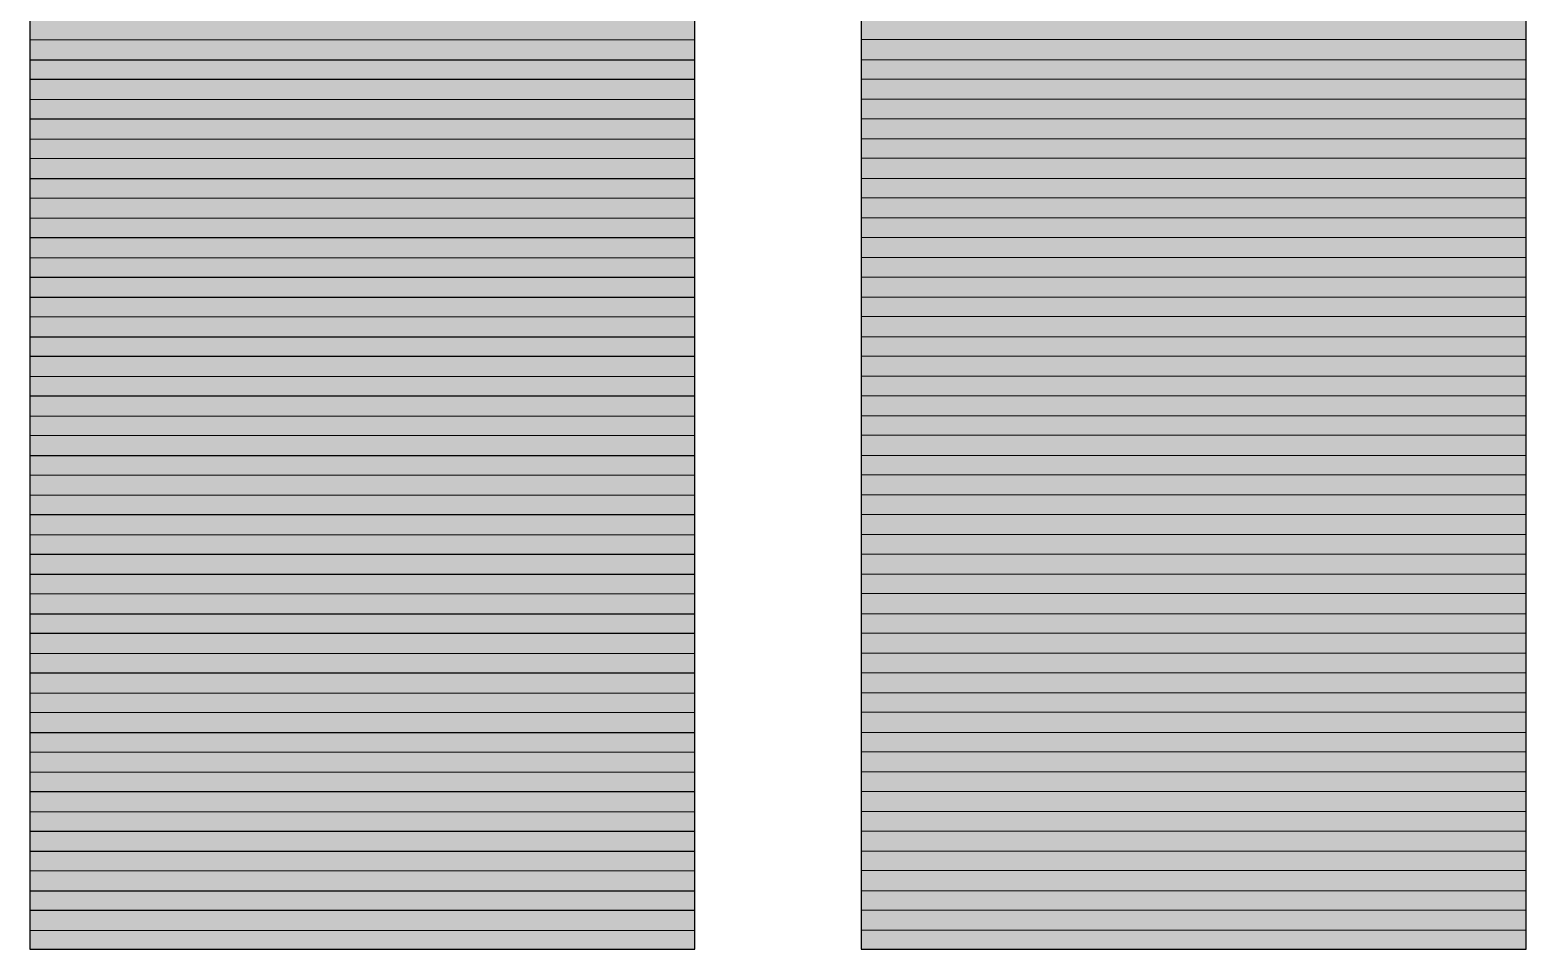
# Model space of a CAD drawing. Header units: millimetres. Extents: x -190.1 to -180.54, y 58.35 to 66.31.
# Drawn here: x -187.275 to -186.375, y 58.352 to 58.905 of the extents above; entities that cross this region are included whole.
import ezdxf

# ---------------------------------------------------------------- set-up
doc = ezdxf.new("R2010")
doc.units = ezdxf.units.MM
doc.header["$MEASUREMENT"] = 0
doc.layers.add('layer 1', color=7, linetype='Continuous')

msp = doc.modelspace()

# ---------------------------------------------------------------- hatches: boundary and pattern name
at = {"layer": 'layer 1', "true_color": 0x989899}
h = msp.add_hatch(color=252, dxfattribs=at)
edge = h.paths.add_edge_path()
edge.add_spline(control_points=[(-186.875, 58.8868), (-186.875, 58.8868), (-187.275, 58.8867), (-187.275, 58.8867), (-187.275, 58.8867), (-187.275, 58.9224), (-187.275, 58.9224), (-187.275, 58.9224), (-186.875, 58.9225), (-186.875, 58.9225), (-186.875, 58.9225), (-186.875, 58.8868), (-186.875, 58.8868)], knot_values=[0, 0, 0, 0, 0.25, 0.25, 0.25, 0.5, 0.5, 0.5, 0.75, 0.75, 0.75, 1, 1, 1, 1], degree=3, periodic=1)
h = msp.add_hatch(color=252, dxfattribs=at)
edge = h.paths.add_edge_path()
edge.add_spline(control_points=[(-186.3749, 58.887), (-186.3749, 58.887), (-186.7749, 58.8868), (-186.7749, 58.8868), (-186.7749, 58.8868), (-186.7749, 58.9225), (-186.7749, 58.9225), (-186.7749, 58.9225), (-186.3749, 58.9227), (-186.3749, 58.9227), (-186.3749, 58.9227), (-186.3749, 58.887), (-186.3749, 58.887)], knot_values=[0, 0, 0, 0, 0.25, 0.25, 0.25, 0.5, 0.5, 0.5, 0.75, 0.75, 0.75, 1, 1, 1, 1], degree=3, periodic=1)
at = {"layer": 'layer 1', "true_color": 0x99999a}
h = msp.add_hatch(color=253, dxfattribs=at)
edge = h.paths.add_edge_path()
edge.add_spline(control_points=[(-186.875, 58.863), (-186.875, 58.863), (-187.275, 58.8629), (-187.275, 58.8629), (-187.275, 58.8629), (-187.275, 58.8986), (-187.275, 58.8986), (-187.275, 58.8986), (-186.875, 58.8987), (-186.875, 58.8987), (-186.875, 58.8987), (-186.875, 58.863), (-186.875, 58.863)], knot_values=[0, 0, 0, 0, 0.25, 0.25, 0.25, 0.5, 0.5, 0.5, 0.75, 0.75, 0.75, 1, 1, 1, 1], degree=3, periodic=1)
h = msp.add_hatch(color=253, dxfattribs=at)
edge = h.paths.add_edge_path()
edge.add_spline(control_points=[(-186.3749, 58.8632), (-186.3749, 58.8632), (-186.7749, 58.863), (-186.7749, 58.863), (-186.7749, 58.863), (-186.7749, 58.8987), (-186.7749, 58.8987), (-186.7749, 58.8987), (-186.3749, 58.8989), (-186.3749, 58.8989), (-186.3749, 58.8989), (-186.3749, 58.8632), (-186.3749, 58.8632)], knot_values=[0, 0, 0, 0, 0.25, 0.25, 0.25, 0.5, 0.5, 0.5, 0.75, 0.75, 0.75, 1, 1, 1, 1], degree=3, periodic=1)
at = {"layer": 'layer 1', "true_color": 0x9b9b9b}
h = msp.add_hatch(color=253, dxfattribs=at)
edge = h.paths.add_edge_path()
edge.add_spline(control_points=[(-186.875, 58.8392), (-186.875, 58.8392), (-187.275, 58.8391), (-187.275, 58.8391), (-187.275, 58.8391), (-187.275, 58.8748), (-187.275, 58.8748), (-187.275, 58.8748), (-186.875, 58.8749), (-186.875, 58.8749), (-186.875, 58.8749), (-186.875, 58.8392), (-186.875, 58.8392)], knot_values=[0, 0, 0, 0, 0.25, 0.25, 0.25, 0.5, 0.5, 0.5, 0.75, 0.75, 0.75, 1, 1, 1, 1], degree=3, periodic=1)
h = msp.add_hatch(color=253, dxfattribs=at)
edge = h.paths.add_edge_path()
edge.add_spline(control_points=[(-186.3749, 58.8394), (-186.3749, 58.8394), (-186.7749, 58.8392), (-186.7749, 58.8392), (-186.7749, 58.8392), (-186.7749, 58.8749), (-186.7749, 58.8749), (-186.7749, 58.8749), (-186.3749, 58.8751), (-186.3749, 58.8751), (-186.3749, 58.8751), (-186.3749, 58.8394), (-186.3749, 58.8394)], knot_values=[0, 0, 0, 0, 0.25, 0.25, 0.25, 0.5, 0.5, 0.5, 0.75, 0.75, 0.75, 1, 1, 1, 1], degree=3, periodic=1)
at = {"layer": 'layer 1', "true_color": 0x9c9d9d}
h = msp.add_hatch(color=253, dxfattribs=at)
edge = h.paths.add_edge_path()
edge.add_spline(control_points=[(-186.875, 58.8154), (-186.875, 58.8154), (-187.275, 58.8153), (-187.275, 58.8153), (-187.275, 58.8153), (-187.275, 58.851), (-187.275, 58.851), (-187.275, 58.851), (-186.875, 58.8511), (-186.875, 58.8511), (-186.875, 58.8511), (-186.875, 58.8154), (-186.875, 58.8154)], knot_values=[0, 0, 0, 0, 0.25, 0.25, 0.25, 0.5, 0.5, 0.5, 0.75, 0.75, 0.75, 1, 1, 1, 1], degree=3, periodic=1)
h = msp.add_hatch(color=253, dxfattribs=at)
edge = h.paths.add_edge_path()
edge.add_spline(control_points=[(-186.3749, 58.8156), (-186.3749, 58.8156), (-186.7749, 58.8154), (-186.7749, 58.8154), (-186.7749, 58.8154), (-186.7749, 58.8511), (-186.7749, 58.8511), (-186.7749, 58.8511), (-186.3749, 58.8513), (-186.3749, 58.8513), (-186.3749, 58.8513), (-186.3749, 58.8156), (-186.3749, 58.8156)], knot_values=[0, 0, 0, 0, 0.25, 0.25, 0.25, 0.5, 0.5, 0.5, 0.75, 0.75, 0.75, 1, 1, 1, 1], degree=3, periodic=1)
at = {"layer": 'layer 1', "true_color": 0x9d9e9e}
h = msp.add_hatch(color=253, dxfattribs=at)
edge = h.paths.add_edge_path()
edge.add_spline(control_points=[(-186.875, 58.7916), (-186.875, 58.7916), (-187.275, 58.7915), (-187.275, 58.7915), (-187.275, 58.7915), (-187.275, 58.8272), (-187.275, 58.8272), (-187.275, 58.8272), (-186.875, 58.8273), (-186.875, 58.8273), (-186.875, 58.8273), (-186.875, 58.7916), (-186.875, 58.7916)], knot_values=[0, 0, 0, 0, 0.25, 0.25, 0.25, 0.5, 0.5, 0.5, 0.75, 0.75, 0.75, 1, 1, 1, 1], degree=3, periodic=1)
h = msp.add_hatch(color=253, dxfattribs=at)
edge = h.paths.add_edge_path()
edge.add_spline(control_points=[(-186.3749, 58.7918), (-186.3749, 58.7918), (-186.7749, 58.7916), (-186.7749, 58.7916), (-186.7749, 58.7916), (-186.7749, 58.8273), (-186.7749, 58.8273), (-186.7749, 58.8273), (-186.3749, 58.8275), (-186.3749, 58.8275), (-186.3749, 58.8275), (-186.3749, 58.7918), (-186.3749, 58.7918)], knot_values=[0, 0, 0, 0, 0.25, 0.25, 0.25, 0.5, 0.5, 0.5, 0.75, 0.75, 0.75, 1, 1, 1, 1], degree=3, periodic=1)
at = {"layer": 'layer 1', "true_color": 0x9f9fa0}
h = msp.add_hatch(color=253, dxfattribs=at)
edge = h.paths.add_edge_path()
edge.add_spline(control_points=[(-186.3749, 58.768), (-186.3749, 58.768), (-186.7749, 58.7678), (-186.7749, 58.7678), (-186.7749, 58.7678), (-186.7749, 58.8035), (-186.7749, 58.8035), (-186.7749, 58.8035), (-186.3749, 58.8037), (-186.3749, 58.8037), (-186.3749, 58.8037), (-186.3749, 58.768), (-186.3749, 58.768)], knot_values=[0, 0, 0, 0, 0.25, 0.25, 0.25, 0.5, 0.5, 0.5, 0.75, 0.75, 0.75, 1, 1, 1, 1], degree=3, periodic=1)
h = msp.add_hatch(color=253, dxfattribs=at)
edge = h.paths.add_edge_path()
edge.add_spline(control_points=[(-186.875, 58.7678), (-186.875, 58.7678), (-187.275, 58.7677), (-187.275, 58.7677), (-187.275, 58.7677), (-187.275, 58.8034), (-187.275, 58.8034), (-187.275, 58.8034), (-186.875, 58.8035), (-186.875, 58.8035), (-186.875, 58.8035), (-186.875, 58.7678), (-186.875, 58.7678)], knot_values=[0, 0, 0, 0, 0.25, 0.25, 0.25, 0.5, 0.5, 0.5, 0.75, 0.75, 0.75, 1, 1, 1, 1], degree=3, periodic=1)
at = {"layer": 'layer 1', "true_color": 0xa0a0a1}
h = msp.add_hatch(color=253, dxfattribs=at)
edge = h.paths.add_edge_path()
edge.add_spline(control_points=[(-186.875, 58.744), (-186.875, 58.744), (-187.275, 58.7439), (-187.275, 58.7439), (-187.275, 58.7439), (-187.275, 58.7796), (-187.275, 58.7796), (-187.275, 58.7796), (-186.875, 58.7797), (-186.875, 58.7797), (-186.875, 58.7797), (-186.875, 58.744), (-186.875, 58.744)], knot_values=[0, 0, 0, 0, 0.25, 0.25, 0.25, 0.5, 0.5, 0.5, 0.75, 0.75, 0.75, 1, 1, 1, 1], degree=3, periodic=1)
h = msp.add_hatch(color=253, dxfattribs=at)
edge = h.paths.add_edge_path()
edge.add_spline(control_points=[(-186.3749, 58.7442), (-186.3749, 58.7442), (-186.7749, 58.744), (-186.7749, 58.744), (-186.7749, 58.744), (-186.7749, 58.7797), (-186.7749, 58.7797), (-186.7749, 58.7797), (-186.3749, 58.7799), (-186.3749, 58.7799), (-186.3749, 58.7799), (-186.3749, 58.7442), (-186.3749, 58.7442)], knot_values=[0, 0, 0, 0, 0.25, 0.25, 0.25, 0.5, 0.5, 0.5, 0.75, 0.75, 0.75, 1, 1, 1, 1], degree=3, periodic=1)
at = {"layer": 'layer 1', "true_color": 0xa1a2a2}
h = msp.add_hatch(color=253, dxfattribs=at)
edge = h.paths.add_edge_path()
edge.add_spline(control_points=[(-186.875, 58.7202), (-186.875, 58.7202), (-187.275, 58.7201), (-187.275, 58.7201), (-187.275, 58.7201), (-187.275, 58.7558), (-187.275, 58.7558), (-187.275, 58.7558), (-186.875, 58.7559), (-186.875, 58.7559), (-186.875, 58.7559), (-186.875, 58.7202), (-186.875, 58.7202)], knot_values=[0, 0, 0, 0, 0.25, 0.25, 0.25, 0.5, 0.5, 0.5, 0.75, 0.75, 0.75, 1, 1, 1, 1], degree=3, periodic=1)
h = msp.add_hatch(color=253, dxfattribs=at)
edge = h.paths.add_edge_path()
edge.add_spline(control_points=[(-186.3749, 58.7204), (-186.3749, 58.7204), (-186.7749, 58.7202), (-186.7749, 58.7202), (-186.7749, 58.7202), (-186.7749, 58.7559), (-186.7749, 58.7559), (-186.7749, 58.7559), (-186.3749, 58.7561), (-186.3749, 58.7561), (-186.3749, 58.7561), (-186.3749, 58.7204), (-186.3749, 58.7204)], knot_values=[0, 0, 0, 0, 0.25, 0.25, 0.25, 0.5, 0.5, 0.5, 0.75, 0.75, 0.75, 1, 1, 1, 1], degree=3, periodic=1)
at = {"layer": 'layer 1', "true_color": 0xa2a3a3}
h = msp.add_hatch(color=253, dxfattribs=at)
edge = h.paths.add_edge_path()
edge.add_spline(control_points=[(-186.875, 58.6964), (-186.875, 58.6964), (-187.275, 58.6963), (-187.275, 58.6963), (-187.275, 58.6963), (-187.275, 58.732), (-187.275, 58.732), (-187.275, 58.732), (-186.875, 58.7321), (-186.875, 58.7321), (-186.875, 58.7321), (-186.875, 58.6964), (-186.875, 58.6964)], knot_values=[0, 0, 0, 0, 0.25, 0.25, 0.25, 0.5, 0.5, 0.5, 0.75, 0.75, 0.75, 1, 1, 1, 1], degree=3, periodic=1)
h = msp.add_hatch(color=253, dxfattribs=at)
edge = h.paths.add_edge_path()
edge.add_spline(control_points=[(-186.3749, 58.6966), (-186.3749, 58.6966), (-186.7749, 58.6964), (-186.7749, 58.6964), (-186.7749, 58.6964), (-186.7749, 58.7321), (-186.7749, 58.7321), (-186.7749, 58.7321), (-186.3749, 58.7323), (-186.3749, 58.7323), (-186.3749, 58.7323), (-186.3749, 58.6966), (-186.3749, 58.6966)], knot_values=[0, 0, 0, 0, 0.25, 0.25, 0.25, 0.5, 0.5, 0.5, 0.75, 0.75, 0.75, 1, 1, 1, 1], degree=3, periodic=1)
at = {"layer": 'layer 1', "true_color": 0xa4a4a5}
h = msp.add_hatch(color=253, dxfattribs=at)
edge = h.paths.add_edge_path()
edge.add_spline(control_points=[(-186.875, 58.6726), (-186.875, 58.6726), (-187.275, 58.6725), (-187.275, 58.6725), (-187.275, 58.6725), (-187.275, 58.7082), (-187.275, 58.7082), (-187.275, 58.7082), (-186.875, 58.7083), (-186.875, 58.7083), (-186.875, 58.7083), (-186.875, 58.6726), (-186.875, 58.6726)], knot_values=[0, 0, 0, 0, 0.25, 0.25, 0.25, 0.5, 0.5, 0.5, 0.75, 0.75, 0.75, 1, 1, 1, 1], degree=3, periodic=1)
h = msp.add_hatch(color=253, dxfattribs=at)
edge = h.paths.add_edge_path()
edge.add_spline(control_points=[(-186.3749, 58.6728), (-186.3749, 58.6728), (-186.7749, 58.6726), (-186.7749, 58.6726), (-186.7749, 58.6726), (-186.7749, 58.7083), (-186.7749, 58.7083), (-186.7749, 58.7083), (-186.3749, 58.7085), (-186.3749, 58.7085), (-186.3749, 58.7085), (-186.3749, 58.6728), (-186.3749, 58.6728)], knot_values=[0, 0, 0, 0, 0.25, 0.25, 0.25, 0.5, 0.5, 0.5, 0.75, 0.75, 0.75, 1, 1, 1, 1], degree=3, periodic=1)
at = {"layer": 'layer 1', "true_color": 0xa6a6a7}
h = msp.add_hatch(color=253, dxfattribs=at)
edge = h.paths.add_edge_path()
edge.add_spline(control_points=[(-186.875, 58.6488), (-186.875, 58.6488), (-187.275, 58.6487), (-187.275, 58.6487), (-187.275, 58.6487), (-187.275, 58.6844), (-187.275, 58.6844), (-187.275, 58.6844), (-186.875, 58.6845), (-186.875, 58.6845), (-186.875, 58.6845), (-186.875, 58.6488), (-186.875, 58.6488)], knot_values=[0, 0, 0, 0, 0.25, 0.25, 0.25, 0.5, 0.5, 0.5, 0.75, 0.75, 0.75, 1, 1, 1, 1], degree=3, periodic=1)
h = msp.add_hatch(color=253, dxfattribs=at)
edge = h.paths.add_edge_path()
edge.add_spline(control_points=[(-186.3749, 58.649), (-186.3749, 58.649), (-186.7749, 58.6488), (-186.7749, 58.6488), (-186.7749, 58.6488), (-186.7749, 58.6845), (-186.7749, 58.6845), (-186.7749, 58.6845), (-186.3749, 58.6847), (-186.3749, 58.6847), (-186.3749, 58.6847), (-186.3749, 58.649), (-186.3749, 58.649)], knot_values=[0, 0, 0, 0, 0.25, 0.25, 0.25, 0.5, 0.5, 0.5, 0.75, 0.75, 0.75, 1, 1, 1, 1], degree=3, periodic=1)
at = {"layer": 'layer 1', "true_color": 0xa6a7a7}
h = msp.add_hatch(color=253, dxfattribs=at)
edge = h.paths.add_edge_path()
edge.add_spline(control_points=[(-186.875, 58.625), (-186.875, 58.625), (-187.275, 58.6249), (-187.275, 58.6249), (-187.275, 58.6249), (-187.275, 58.6606), (-187.275, 58.6606), (-187.275, 58.6606), (-186.875, 58.6607), (-186.875, 58.6607), (-186.875, 58.6607), (-186.875, 58.625), (-186.875, 58.625)], knot_values=[0, 0, 0, 0, 0.25, 0.25, 0.25, 0.5, 0.5, 0.5, 0.75, 0.75, 0.75, 1, 1, 1, 1], degree=3, periodic=1)
h = msp.add_hatch(color=253, dxfattribs=at)
edge = h.paths.add_edge_path()
edge.add_spline(control_points=[(-186.3749, 58.6252), (-186.3749, 58.6252), (-186.7749, 58.625), (-186.7749, 58.625), (-186.7749, 58.625), (-186.7749, 58.6607), (-186.7749, 58.6607), (-186.7749, 58.6607), (-186.3749, 58.6609), (-186.3749, 58.6609), (-186.3749, 58.6609), (-186.3749, 58.6252), (-186.3749, 58.6252)], knot_values=[0, 0, 0, 0, 0.25, 0.25, 0.25, 0.5, 0.5, 0.5, 0.75, 0.75, 0.75, 1, 1, 1, 1], degree=3, periodic=1)
at = {"layer": 'layer 1', "true_color": 0xa8a9a9}
h = msp.add_hatch(color=253, dxfattribs=at)
edge = h.paths.add_edge_path()
edge.add_spline(control_points=[(-186.875, 58.6012), (-186.875, 58.6012), (-187.275, 58.6011), (-187.275, 58.6011), (-187.275, 58.6011), (-187.275, 58.6368), (-187.275, 58.6368), (-187.275, 58.6368), (-186.875, 58.6369), (-186.875, 58.6369), (-186.875, 58.6369), (-186.875, 58.6012), (-186.875, 58.6012)], knot_values=[0, 0, 0, 0, 0.25, 0.25, 0.25, 0.5, 0.5, 0.5, 0.75, 0.75, 0.75, 1, 1, 1, 1], degree=3, periodic=1)
h = msp.add_hatch(color=253, dxfattribs=at)
edge = h.paths.add_edge_path()
edge.add_spline(control_points=[(-186.3749, 58.6014), (-186.3749, 58.6014), (-186.7749, 58.6012), (-186.7749, 58.6012), (-186.7749, 58.6012), (-186.7749, 58.6369), (-186.7749, 58.6369), (-186.7749, 58.6369), (-186.3749, 58.6371), (-186.3749, 58.6371), (-186.3749, 58.6371), (-186.3749, 58.6014), (-186.3749, 58.6014)], knot_values=[0, 0, 0, 0, 0.25, 0.25, 0.25, 0.5, 0.5, 0.5, 0.75, 0.75, 0.75, 1, 1, 1, 1], degree=3, periodic=1)
at = {"layer": 'layer 1', "true_color": 0xa9a9aa}
h = msp.add_hatch(color=253, dxfattribs=at)
edge = h.paths.add_edge_path()
edge.add_spline(control_points=[(-186.875, 58.5774), (-186.875, 58.5774), (-187.275, 58.5773), (-187.275, 58.5773), (-187.275, 58.5773), (-187.275, 58.613), (-187.275, 58.613), (-187.275, 58.613), (-186.875, 58.6131), (-186.875, 58.6131), (-186.875, 58.6131), (-186.875, 58.5774), (-186.875, 58.5774)], knot_values=[0, 0, 0, 0, 0.25, 0.25, 0.25, 0.5, 0.5, 0.5, 0.75, 0.75, 0.75, 1, 1, 1, 1], degree=3, periodic=1)
h = msp.add_hatch(color=253, dxfattribs=at)
edge = h.paths.add_edge_path()
edge.add_spline(control_points=[(-186.3749, 58.5776), (-186.3749, 58.5776), (-186.7749, 58.5774), (-186.7749, 58.5774), (-186.7749, 58.5774), (-186.7749, 58.6131), (-186.7749, 58.6131), (-186.7749, 58.6131), (-186.3749, 58.6133), (-186.3749, 58.6133), (-186.3749, 58.6133), (-186.3749, 58.5776), (-186.3749, 58.5776)], knot_values=[0, 0, 0, 0, 0.25, 0.25, 0.25, 0.5, 0.5, 0.5, 0.75, 0.75, 0.75, 1, 1, 1, 1], degree=3, periodic=1)
at = {"layer": 'layer 1', "true_color": 0xababac}
h = msp.add_hatch(color=253, dxfattribs=at)
edge = h.paths.add_edge_path()
edge.add_spline(control_points=[(-186.875, 58.5536), (-186.875, 58.5536), (-187.275, 58.5535), (-187.275, 58.5535), (-187.275, 58.5535), (-187.275, 58.5892), (-187.275, 58.5892), (-187.275, 58.5892), (-186.875, 58.5893), (-186.875, 58.5893), (-186.875, 58.5893), (-186.875, 58.5536), (-186.875, 58.5536)], knot_values=[0, 0, 0, 0, 0.25, 0.25, 0.25, 0.5, 0.5, 0.5, 0.75, 0.75, 0.75, 1, 1, 1, 1], degree=3, periodic=1)
h = msp.add_hatch(color=253, dxfattribs=at)
edge = h.paths.add_edge_path()
edge.add_spline(control_points=[(-186.3749, 58.5538), (-186.3749, 58.5538), (-186.7749, 58.5536), (-186.7749, 58.5536), (-186.7749, 58.5536), (-186.7749, 58.5893), (-186.7749, 58.5893), (-186.7749, 58.5893), (-186.3749, 58.5895), (-186.3749, 58.5895), (-186.3749, 58.5895), (-186.3749, 58.5538), (-186.3749, 58.5538)], knot_values=[0, 0, 0, 0, 0.25, 0.25, 0.25, 0.5, 0.5, 0.5, 0.75, 0.75, 0.75, 1, 1, 1, 1], degree=3, periodic=1)
at = {"layer": 'layer 1', "true_color": 0xabacac}
h = msp.add_hatch(color=253, dxfattribs=at)
edge = h.paths.add_edge_path()
edge.add_spline(control_points=[(-186.875, 58.5298), (-186.875, 58.5298), (-187.275, 58.5297), (-187.275, 58.5297), (-187.275, 58.5297), (-187.275, 58.5654), (-187.275, 58.5654), (-187.275, 58.5654), (-186.875, 58.5655), (-186.875, 58.5655), (-186.875, 58.5655), (-186.875, 58.5298), (-186.875, 58.5298)], knot_values=[0, 0, 0, 0, 0.25, 0.25, 0.25, 0.5, 0.5, 0.5, 0.75, 0.75, 0.75, 1, 1, 1, 1], degree=3, periodic=1)
h = msp.add_hatch(color=253, dxfattribs=at)
edge = h.paths.add_edge_path()
edge.add_spline(control_points=[(-186.3749, 58.53), (-186.3749, 58.53), (-186.7749, 58.5298), (-186.7749, 58.5298), (-186.7749, 58.5298), (-186.7749, 58.5655), (-186.7749, 58.5655), (-186.7749, 58.5655), (-186.3749, 58.5657), (-186.3749, 58.5657), (-186.3749, 58.5657), (-186.3749, 58.53), (-186.3749, 58.53)], knot_values=[0, 0, 0, 0, 0.25, 0.25, 0.25, 0.5, 0.5, 0.5, 0.75, 0.75, 0.75, 1, 1, 1, 1], degree=3, periodic=1)
at = {"layer": 'layer 1', "true_color": 0xadaeae}
h = msp.add_hatch(color=253, dxfattribs=at)
edge = h.paths.add_edge_path()
edge.add_spline(control_points=[(-186.875, 58.506), (-186.875, 58.506), (-187.275, 58.5059), (-187.275, 58.5059), (-187.275, 58.5059), (-187.275, 58.5416), (-187.275, 58.5416), (-187.275, 58.5416), (-186.875, 58.5417), (-186.875, 58.5417), (-186.875, 58.5417), (-186.875, 58.506), (-186.875, 58.506)], knot_values=[0, 0, 0, 0, 0.25, 0.25, 0.25, 0.5, 0.5, 0.5, 0.75, 0.75, 0.75, 1, 1, 1, 1], degree=3, periodic=1)
h = msp.add_hatch(color=253, dxfattribs=at)
edge = h.paths.add_edge_path()
edge.add_spline(control_points=[(-186.3749, 58.5062), (-186.3749, 58.5062), (-186.7749, 58.506), (-186.7749, 58.506), (-186.7749, 58.506), (-186.7749, 58.5417), (-186.7749, 58.5417), (-186.7749, 58.5417), (-186.3749, 58.5419), (-186.3749, 58.5419), (-186.3749, 58.5419), (-186.3749, 58.5062), (-186.3749, 58.5062)], knot_values=[0, 0, 0, 0, 0.25, 0.25, 0.25, 0.5, 0.5, 0.5, 0.75, 0.75, 0.75, 1, 1, 1, 1], degree=3, periodic=1)
at = {"layer": 'layer 1', "true_color": 0xafafb0}
h = msp.add_hatch(color=253, dxfattribs=at)
edge = h.paths.add_edge_path()
edge.add_spline(control_points=[(-186.875, 58.4822), (-186.875, 58.4822), (-187.275, 58.4821), (-187.275, 58.4821), (-187.275, 58.4821), (-187.275, 58.5178), (-187.275, 58.5178), (-187.275, 58.5178), (-186.875, 58.5179), (-186.875, 58.5179), (-186.875, 58.5179), (-186.875, 58.4822), (-186.875, 58.4822)], knot_values=[0, 0, 0, 0, 0.25, 0.25, 0.25, 0.5, 0.5, 0.5, 0.75, 0.75, 0.75, 1, 1, 1, 1], degree=3, periodic=1)
h = msp.add_hatch(color=253, dxfattribs=at)
edge = h.paths.add_edge_path()
edge.add_spline(control_points=[(-186.3749, 58.4824), (-186.3749, 58.4824), (-186.7749, 58.4822), (-186.7749, 58.4822), (-186.7749, 58.4822), (-186.7749, 58.5179), (-186.7749, 58.5179), (-186.7749, 58.5179), (-186.3749, 58.5181), (-186.3749, 58.5181), (-186.3749, 58.5181), (-186.3749, 58.4824), (-186.3749, 58.4824)], knot_values=[0, 0, 0, 0, 0.25, 0.25, 0.25, 0.5, 0.5, 0.5, 0.75, 0.75, 0.75, 1, 1, 1, 1], degree=3, periodic=1)
at = {"layer": 'layer 1', "true_color": 0xafb0b1}
h = msp.add_hatch(color=253, dxfattribs=at)
edge = h.paths.add_edge_path()
edge.add_spline(control_points=[(-186.875, 58.4584), (-186.875, 58.4584), (-187.275, 58.4583), (-187.275, 58.4583), (-187.275, 58.4583), (-187.275, 58.494), (-187.275, 58.494), (-187.275, 58.494), (-186.875, 58.4941), (-186.875, 58.4941), (-186.875, 58.4941), (-186.875, 58.4584), (-186.875, 58.4584)], knot_values=[0, 0, 0, 0, 0.25, 0.25, 0.25, 0.5, 0.5, 0.5, 0.75, 0.75, 0.75, 1, 1, 1, 1], degree=3, periodic=1)
h = msp.add_hatch(color=253, dxfattribs=at)
edge = h.paths.add_edge_path()
edge.add_spline(control_points=[(-186.3749, 58.4586), (-186.3749, 58.4586), (-186.7749, 58.4584), (-186.7749, 58.4584), (-186.7749, 58.4584), (-186.7749, 58.4941), (-186.7749, 58.4941), (-186.7749, 58.4941), (-186.3749, 58.4943), (-186.3749, 58.4943), (-186.3749, 58.4943), (-186.3749, 58.4586), (-186.3749, 58.4586)], knot_values=[0, 0, 0, 0, 0.25, 0.25, 0.25, 0.5, 0.5, 0.5, 0.75, 0.75, 0.75, 1, 1, 1, 1], degree=3, periodic=1)
at = {"layer": 'layer 1', "true_color": 0xb1b2b2}
h = msp.add_hatch(color=253, dxfattribs=at)
edge = h.paths.add_edge_path()
edge.add_spline(control_points=[(-186.3749, 58.4348), (-186.3749, 58.4348), (-186.7749, 58.4346), (-186.7749, 58.4346), (-186.7749, 58.4346), (-186.7749, 58.4703), (-186.7749, 58.4703), (-186.7749, 58.4703), (-186.3749, 58.4705), (-186.3749, 58.4705), (-186.3749, 58.4705), (-186.3749, 58.4348), (-186.3749, 58.4348)], knot_values=[0, 0, 0, 0, 0.25, 0.25, 0.25, 0.5, 0.5, 0.5, 0.75, 0.75, 0.75, 1, 1, 1, 1], degree=3, periodic=1)
h = msp.add_hatch(color=253, dxfattribs=at)
edge = h.paths.add_edge_path()
edge.add_spline(control_points=[(-186.875, 58.4346), (-186.875, 58.4346), (-187.275, 58.4345), (-187.275, 58.4345), (-187.275, 58.4345), (-187.275, 58.4702), (-187.275, 58.4702), (-187.275, 58.4702), (-186.875, 58.4703), (-186.875, 58.4703), (-186.875, 58.4703), (-186.875, 58.4346), (-186.875, 58.4346)], knot_values=[0, 0, 0, 0, 0.25, 0.25, 0.25, 0.5, 0.5, 0.5, 0.75, 0.75, 0.75, 1, 1, 1, 1], degree=3, periodic=1)
at = {"layer": 'layer 1', "true_color": 0xb2b2b3}
h = msp.add_hatch(color=253, dxfattribs=at)
edge = h.paths.add_edge_path()
edge.add_spline(control_points=[(-186.875, 58.4108), (-186.875, 58.4108), (-187.275, 58.4107), (-187.275, 58.4107), (-187.275, 58.4107), (-187.275, 58.4464), (-187.275, 58.4464), (-187.275, 58.4464), (-186.875, 58.4465), (-186.875, 58.4465), (-186.875, 58.4465), (-186.875, 58.4108), (-186.875, 58.4108)], knot_values=[0, 0, 0, 0, 0.25, 0.25, 0.25, 0.5, 0.5, 0.5, 0.75, 0.75, 0.75, 1, 1, 1, 1], degree=3, periodic=1)
h = msp.add_hatch(color=253, dxfattribs=at)
edge = h.paths.add_edge_path()
edge.add_spline(control_points=[(-186.3749, 58.411), (-186.3749, 58.411), (-186.7749, 58.4108), (-186.7749, 58.4108), (-186.7749, 58.4108), (-186.7749, 58.4465), (-186.7749, 58.4465), (-186.7749, 58.4465), (-186.3749, 58.4467), (-186.3749, 58.4467), (-186.3749, 58.4467), (-186.3749, 58.411), (-186.3749, 58.411)], knot_values=[0, 0, 0, 0, 0.25, 0.25, 0.25, 0.5, 0.5, 0.5, 0.75, 0.75, 0.75, 1, 1, 1, 1], degree=3, periodic=1)
at = {"layer": 'layer 1', "true_color": 0xb3b4b5}
h = msp.add_hatch(color=253, dxfattribs=at)
edge = h.paths.add_edge_path()
edge.add_spline(control_points=[(-186.875, 58.387), (-186.875, 58.387), (-187.275, 58.3869), (-187.275, 58.3869), (-187.275, 58.3869), (-187.275, 58.4226), (-187.275, 58.4226), (-187.275, 58.4226), (-186.875, 58.4227), (-186.875, 58.4227), (-186.875, 58.4227), (-186.875, 58.387), (-186.875, 58.387)], knot_values=[0, 0, 0, 0, 0.25, 0.25, 0.25, 0.5, 0.5, 0.5, 0.75, 0.75, 0.75, 1, 1, 1, 1], degree=3, periodic=1)
h = msp.add_hatch(color=253, dxfattribs=at)
edge = h.paths.add_edge_path()
edge.add_spline(control_points=[(-186.3749, 58.3872), (-186.3749, 58.3872), (-186.7749, 58.387), (-186.7749, 58.387), (-186.7749, 58.387), (-186.7749, 58.4227), (-186.7749, 58.4227), (-186.7749, 58.4227), (-186.3749, 58.4229), (-186.3749, 58.4229), (-186.3749, 58.4229), (-186.3749, 58.3872), (-186.3749, 58.3872)], knot_values=[0, 0, 0, 0, 0.25, 0.25, 0.25, 0.5, 0.5, 0.5, 0.75, 0.75, 0.75, 1, 1, 1, 1], degree=3, periodic=1)
at = {"layer": 'layer 1', "true_color": 0xb4b5b5}
h = msp.add_hatch(color=253, dxfattribs=at)
edge = h.paths.add_edge_path()
edge.add_spline(control_points=[(-186.875, 58.3632), (-186.875, 58.3632), (-187.275, 58.3631), (-187.275, 58.3631), (-187.275, 58.3631), (-187.275, 58.3988), (-187.275, 58.3988), (-187.275, 58.3988), (-186.875, 58.3989), (-186.875, 58.3989), (-186.875, 58.3989), (-186.875, 58.3632), (-186.875, 58.3632)], knot_values=[0, 0, 0, 0, 0.25, 0.25, 0.25, 0.5, 0.5, 0.5, 0.75, 0.75, 0.75, 1, 1, 1, 1], degree=3, periodic=1)
h = msp.add_hatch(color=253, dxfattribs=at)
edge = h.paths.add_edge_path()
edge.add_spline(control_points=[(-186.3749, 58.3634), (-186.3749, 58.3634), (-186.7749, 58.3632), (-186.7749, 58.3632), (-186.7749, 58.3632), (-186.7749, 58.3989), (-186.7749, 58.3989), (-186.7749, 58.3989), (-186.3749, 58.3991), (-186.3749, 58.3991), (-186.3749, 58.3991), (-186.3749, 58.3634), (-186.3749, 58.3634)], knot_values=[0, 0, 0, 0, 0.25, 0.25, 0.25, 0.5, 0.5, 0.5, 0.75, 0.75, 0.75, 1, 1, 1, 1], degree=3, periodic=1)
at = {"layer": 'layer 1', "true_color": 0xb6b6b7}
h = msp.add_hatch(color=253, dxfattribs=at)
edge = h.paths.add_edge_path()
edge.add_spline(control_points=[(-187.275, 58.3519), (-187.275, 58.3519), (-187.275, 58.375), (-187.275, 58.375), (-187.275, 58.375), (-186.875, 58.3751), (-186.875, 58.3751), (-186.875, 58.3751), (-186.875, 58.3519), (-186.875, 58.3519), (-186.875, 58.3519), (-187.275, 58.3519), (-187.275, 58.3519)], knot_values=[0, 0, 0, 0, 0.25, 0.25, 0.25, 0.5, 0.5, 0.5, 0.75, 0.75, 0.75, 1, 1, 1, 1], degree=3, periodic=1)
h = msp.add_hatch(color=253, dxfattribs=at)
edge = h.paths.add_edge_path()
edge.add_spline(control_points=[(-186.7749, 58.3519), (-186.7749, 58.3519), (-186.7749, 58.3751), (-186.7749, 58.3751), (-186.7749, 58.3751), (-186.3749, 58.3753), (-186.3749, 58.3753), (-186.3749, 58.3753), (-186.3749, 58.3519), (-186.3749, 58.3519), (-186.3749, 58.3519), (-186.7749, 58.3519), (-186.7749, 58.3519)], knot_values=[0, 0, 0, 0, 0.25, 0.25, 0.25, 0.5, 0.5, 0.5, 0.75, 0.75, 0.75, 1, 1, 1, 1], degree=3, periodic=1)

# ---------------------------------------------------------------- linework, layer by layer
at = {"layer": 'layer 1', "color": 252}
for points in [[(-186.875, 58.8868), (-186.875, 58.8868), (-187.275, 58.8867), (-187.275, 58.8867), (-187.275, 58.8867), (-187.275, 58.9224), (-187.275, 58.9224), (-187.275, 58.9224), (-186.875, 58.9225), (-186.875, 58.9225), (-186.875, 58.9225), (-186.875, 58.8868), (-186.875, 58.8868)], [(-186.3749, 58.887), (-186.3749, 58.887), (-186.7749, 58.8868), (-186.7749, 58.8868), (-186.7749, 58.8868), (-186.7749, 58.9225), (-186.7749, 58.9225), (-186.7749, 58.9225), (-186.3749, 58.9227), (-186.3749, 58.9227), (-186.3749, 58.9227), (-186.3749, 58.887), (-186.3749, 58.887)]]:
    msp.add_open_spline(points, degree=3, knots=[0, 0, 0, 0, 0.25, 0.25, 0.25, 0.5, 0.5, 0.5, 0.75, 0.75, 0.75, 1, 1, 1, 1], dxfattribs=at)
at = {"layer": 'layer 1', "color": 253}
for points in [[(-186.875, 58.863), (-186.875, 58.863), (-187.275, 58.8629), (-187.275, 58.8629), (-187.275, 58.8629), (-187.275, 58.8986), (-187.275, 58.8986), (-187.275, 58.8986), (-186.875, 58.8987), (-186.875, 58.8987), (-186.875, 58.8987), (-186.875, 58.863), (-186.875, 58.863)], [(-186.3749, 58.8632), (-186.3749, 58.8632), (-186.7749, 58.863), (-186.7749, 58.863), (-186.7749, 58.863), (-186.7749, 58.8987), (-186.7749, 58.8987), (-186.7749, 58.8987), (-186.3749, 58.8989), (-186.3749, 58.8989), (-186.3749, 58.8989), (-186.3749, 58.8632), (-186.3749, 58.8632)], [(-186.875, 58.8392), (-186.875, 58.8392), (-187.275, 58.8391), (-187.275, 58.8391), (-187.275, 58.8391), (-187.275, 58.8748), (-187.275, 58.8748), (-187.275, 58.8748), (-186.875, 58.8749), (-186.875, 58.8749), (-186.875, 58.8749), (-186.875, 58.8392), (-186.875, 58.8392)], [(-186.3749, 58.8394), (-186.3749, 58.8394), (-186.7749, 58.8392), (-186.7749, 58.8392), (-186.7749, 58.8392), (-186.7749, 58.8749), (-186.7749, 58.8749), (-186.7749, 58.8749), (-186.3749, 58.8751), (-186.3749, 58.8751), (-186.3749, 58.8751), (-186.3749, 58.8394), (-186.3749, 58.8394)], [(-186.875, 58.8154), (-186.875, 58.8154), (-187.275, 58.8153), (-187.275, 58.8153), (-187.275, 58.8153), (-187.275, 58.851), (-187.275, 58.851), (-187.275, 58.851), (-186.875, 58.8511), (-186.875, 58.8511), (-186.875, 58.8511), (-186.875, 58.8154), (-186.875, 58.8154)], [(-186.3749, 58.8156), (-186.3749, 58.8156), (-186.7749, 58.8154), (-186.7749, 58.8154), (-186.7749, 58.8154), (-186.7749, 58.8511), (-186.7749, 58.8511), (-186.7749, 58.8511), (-186.3749, 58.8513), (-186.3749, 58.8513), (-186.3749, 58.8513), (-186.3749, 58.8156), (-186.3749, 58.8156)], [(-186.875, 58.7916), (-186.875, 58.7916), (-187.275, 58.7915), (-187.275, 58.7915), (-187.275, 58.7915), (-187.275, 58.8272), (-187.275, 58.8272), (-187.275, 58.8272), (-186.875, 58.8273), (-186.875, 58.8273), (-186.875, 58.8273), (-186.875, 58.7916), (-186.875, 58.7916)], [(-186.3749, 58.7918), (-186.3749, 58.7918), (-186.7749, 58.7916), (-186.7749, 58.7916), (-186.7749, 58.7916), (-186.7749, 58.8273), (-186.7749, 58.8273), (-186.7749, 58.8273), (-186.3749, 58.8275), (-186.3749, 58.8275), (-186.3749, 58.8275), (-186.3749, 58.7918), (-186.3749, 58.7918)], [(-186.3749, 58.768), (-186.3749, 58.768), (-186.7749, 58.7678), (-186.7749, 58.7678), (-186.7749, 58.7678), (-186.7749, 58.8035), (-186.7749, 58.8035), (-186.7749, 58.8035), (-186.3749, 58.8037), (-186.3749, 58.8037), (-186.3749, 58.8037), (-186.3749, 58.768), (-186.3749, 58.768)], [(-186.875, 58.7678), (-186.875, 58.7678), (-187.275, 58.7677), (-187.275, 58.7677), (-187.275, 58.7677), (-187.275, 58.8034), (-187.275, 58.8034), (-187.275, 58.8034), (-186.875, 58.8035), (-186.875, 58.8035), (-186.875, 58.8035), (-186.875, 58.7678), (-186.875, 58.7678)], [(-186.875, 58.744), (-186.875, 58.744), (-187.275, 58.7439), (-187.275, 58.7439), (-187.275, 58.7439), (-187.275, 58.7796), (-187.275, 58.7796), (-187.275, 58.7796), (-186.875, 58.7797), (-186.875, 58.7797), (-186.875, 58.7797), (-186.875, 58.744), (-186.875, 58.744)], [(-186.3749, 58.7442), (-186.3749, 58.7442), (-186.7749, 58.744), (-186.7749, 58.744), (-186.7749, 58.744), (-186.7749, 58.7797), (-186.7749, 58.7797), (-186.7749, 58.7797), (-186.3749, 58.7799), (-186.3749, 58.7799), (-186.3749, 58.7799), (-186.3749, 58.7442), (-186.3749, 58.7442)], [(-186.875, 58.7202), (-186.875, 58.7202), (-187.275, 58.7201), (-187.275, 58.7201), (-187.275, 58.7201), (-187.275, 58.7558), (-187.275, 58.7558), (-187.275, 58.7558), (-186.875, 58.7559), (-186.875, 58.7559), (-186.875, 58.7559), (-186.875, 58.7202), (-186.875, 58.7202)], [(-186.3749, 58.7204), (-186.3749, 58.7204), (-186.7749, 58.7202), (-186.7749, 58.7202), (-186.7749, 58.7202), (-186.7749, 58.7559), (-186.7749, 58.7559), (-186.7749, 58.7559), (-186.3749, 58.7561), (-186.3749, 58.7561), (-186.3749, 58.7561), (-186.3749, 58.7204), (-186.3749, 58.7204)], [(-186.875, 58.6964), (-186.875, 58.6964), (-187.275, 58.6963), (-187.275, 58.6963), (-187.275, 58.6963), (-187.275, 58.732), (-187.275, 58.732), (-187.275, 58.732), (-186.875, 58.7321), (-186.875, 58.7321), (-186.875, 58.7321), (-186.875, 58.6964), (-186.875, 58.6964)], [(-186.3749, 58.6966), (-186.3749, 58.6966), (-186.7749, 58.6964), (-186.7749, 58.6964), (-186.7749, 58.6964), (-186.7749, 58.7321), (-186.7749, 58.7321), (-186.7749, 58.7321), (-186.3749, 58.7323), (-186.3749, 58.7323), (-186.3749, 58.7323), (-186.3749, 58.6966), (-186.3749, 58.6966)], [(-186.875, 58.6726), (-186.875, 58.6726), (-187.275, 58.6725), (-187.275, 58.6725), (-187.275, 58.6725), (-187.275, 58.7082), (-187.275, 58.7082), (-187.275, 58.7082), (-186.875, 58.7083), (-186.875, 58.7083), (-186.875, 58.7083), (-186.875, 58.6726), (-186.875, 58.6726)], [(-186.3749, 58.6728), (-186.3749, 58.6728), (-186.7749, 58.6726), (-186.7749, 58.6726), (-186.7749, 58.6726), (-186.7749, 58.7083), (-186.7749, 58.7083), (-186.7749, 58.7083), (-186.3749, 58.7085), (-186.3749, 58.7085), (-186.3749, 58.7085), (-186.3749, 58.6728), (-186.3749, 58.6728)], [(-186.875, 58.6488), (-186.875, 58.6488), (-187.275, 58.6487), (-187.275, 58.6487), (-187.275, 58.6487), (-187.275, 58.6844), (-187.275, 58.6844), (-187.275, 58.6844), (-186.875, 58.6845), (-186.875, 58.6845), (-186.875, 58.6845), (-186.875, 58.6488), (-186.875, 58.6488)], [(-186.3749, 58.649), (-186.3749, 58.649), (-186.7749, 58.6488), (-186.7749, 58.6488), (-186.7749, 58.6488), (-186.7749, 58.6845), (-186.7749, 58.6845), (-186.7749, 58.6845), (-186.3749, 58.6847), (-186.3749, 58.6847), (-186.3749, 58.6847), (-186.3749, 58.649), (-186.3749, 58.649)], [(-186.875, 58.625), (-186.875, 58.625), (-187.275, 58.6249), (-187.275, 58.6249), (-187.275, 58.6249), (-187.275, 58.6606), (-187.275, 58.6606), (-187.275, 58.6606), (-186.875, 58.6607), (-186.875, 58.6607), (-186.875, 58.6607), (-186.875, 58.625), (-186.875, 58.625)], [(-186.3749, 58.6252), (-186.3749, 58.6252), (-186.7749, 58.625), (-186.7749, 58.625), (-186.7749, 58.625), (-186.7749, 58.6607), (-186.7749, 58.6607), (-186.7749, 58.6607), (-186.3749, 58.6609), (-186.3749, 58.6609), (-186.3749, 58.6609), (-186.3749, 58.6252), (-186.3749, 58.6252)], [(-186.875, 58.6012), (-186.875, 58.6012), (-187.275, 58.6011), (-187.275, 58.6011), (-187.275, 58.6011), (-187.275, 58.6368), (-187.275, 58.6368), (-187.275, 58.6368), (-186.875, 58.6369), (-186.875, 58.6369), (-186.875, 58.6369), (-186.875, 58.6012), (-186.875, 58.6012)], [(-186.3749, 58.6014), (-186.3749, 58.6014), (-186.7749, 58.6012), (-186.7749, 58.6012), (-186.7749, 58.6012), (-186.7749, 58.6369), (-186.7749, 58.6369), (-186.7749, 58.6369), (-186.3749, 58.6371), (-186.3749, 58.6371), (-186.3749, 58.6371), (-186.3749, 58.6014), (-186.3749, 58.6014)], [(-186.875, 58.5774), (-186.875, 58.5774), (-187.275, 58.5773), (-187.275, 58.5773), (-187.275, 58.5773), (-187.275, 58.613), (-187.275, 58.613), (-187.275, 58.613), (-186.875, 58.6131), (-186.875, 58.6131), (-186.875, 58.6131), (-186.875, 58.5774), (-186.875, 58.5774)], [(-186.3749, 58.5776), (-186.3749, 58.5776), (-186.7749, 58.5774), (-186.7749, 58.5774), (-186.7749, 58.5774), (-186.7749, 58.6131), (-186.7749, 58.6131), (-186.7749, 58.6131), (-186.3749, 58.6133), (-186.3749, 58.6133), (-186.3749, 58.6133), (-186.3749, 58.5776), (-186.3749, 58.5776)], [(-186.875, 58.5536), (-186.875, 58.5536), (-187.275, 58.5535), (-187.275, 58.5535), (-187.275, 58.5535), (-187.275, 58.5892), (-187.275, 58.5892), (-187.275, 58.5892), (-186.875, 58.5893), (-186.875, 58.5893), (-186.875, 58.5893), (-186.875, 58.5536), (-186.875, 58.5536)], [(-186.3749, 58.5538), (-186.3749, 58.5538), (-186.7749, 58.5536), (-186.7749, 58.5536), (-186.7749, 58.5536), (-186.7749, 58.5893), (-186.7749, 58.5893), (-186.7749, 58.5893), (-186.3749, 58.5895), (-186.3749, 58.5895), (-186.3749, 58.5895), (-186.3749, 58.5538), (-186.3749, 58.5538)], [(-186.875, 58.5298), (-186.875, 58.5298), (-187.275, 58.5297), (-187.275, 58.5297), (-187.275, 58.5297), (-187.275, 58.5654), (-187.275, 58.5654), (-187.275, 58.5654), (-186.875, 58.5655), (-186.875, 58.5655), (-186.875, 58.5655), (-186.875, 58.5298), (-186.875, 58.5298)], [(-186.3749, 58.53), (-186.3749, 58.53), (-186.7749, 58.5298), (-186.7749, 58.5298), (-186.7749, 58.5298), (-186.7749, 58.5655), (-186.7749, 58.5655), (-186.7749, 58.5655), (-186.3749, 58.5657), (-186.3749, 58.5657), (-186.3749, 58.5657), (-186.3749, 58.53), (-186.3749, 58.53)], [(-186.875, 58.506), (-186.875, 58.506), (-187.275, 58.5059), (-187.275, 58.5059), (-187.275, 58.5059), (-187.275, 58.5416), (-187.275, 58.5416), (-187.275, 58.5416), (-186.875, 58.5417), (-186.875, 58.5417), (-186.875, 58.5417), (-186.875, 58.506), (-186.875, 58.506)], [(-186.3749, 58.5062), (-186.3749, 58.5062), (-186.7749, 58.506), (-186.7749, 58.506), (-186.7749, 58.506), (-186.7749, 58.5417), (-186.7749, 58.5417), (-186.7749, 58.5417), (-186.3749, 58.5419), (-186.3749, 58.5419), (-186.3749, 58.5419), (-186.3749, 58.5062), (-186.3749, 58.5062)], [(-186.875, 58.4822), (-186.875, 58.4822), (-187.275, 58.4821), (-187.275, 58.4821), (-187.275, 58.4821), (-187.275, 58.5178), (-187.275, 58.5178), (-187.275, 58.5178), (-186.875, 58.5179), (-186.875, 58.5179), (-186.875, 58.5179), (-186.875, 58.4822), (-186.875, 58.4822)], [(-186.3749, 58.4824), (-186.3749, 58.4824), (-186.7749, 58.4822), (-186.7749, 58.4822), (-186.7749, 58.4822), (-186.7749, 58.5179), (-186.7749, 58.5179), (-186.7749, 58.5179), (-186.3749, 58.5181), (-186.3749, 58.5181), (-186.3749, 58.5181), (-186.3749, 58.4824), (-186.3749, 58.4824)], [(-186.875, 58.4584), (-186.875, 58.4584), (-187.275, 58.4583), (-187.275, 58.4583), (-187.275, 58.4583), (-187.275, 58.494), (-187.275, 58.494), (-187.275, 58.494), (-186.875, 58.4941), (-186.875, 58.4941), (-186.875, 58.4941), (-186.875, 58.4584), (-186.875, 58.4584)], [(-186.3749, 58.4586), (-186.3749, 58.4586), (-186.7749, 58.4584), (-186.7749, 58.4584), (-186.7749, 58.4584), (-186.7749, 58.4941), (-186.7749, 58.4941), (-186.7749, 58.4941), (-186.3749, 58.4943), (-186.3749, 58.4943), (-186.3749, 58.4943), (-186.3749, 58.4586), (-186.3749, 58.4586)], [(-186.3749, 58.4348), (-186.3749, 58.4348), (-186.7749, 58.4346), (-186.7749, 58.4346), (-186.7749, 58.4346), (-186.7749, 58.4703), (-186.7749, 58.4703), (-186.7749, 58.4703), (-186.3749, 58.4705), (-186.3749, 58.4705), (-186.3749, 58.4705), (-186.3749, 58.4348), (-186.3749, 58.4348)], [(-186.875, 58.4346), (-186.875, 58.4346), (-187.275, 58.4345), (-187.275, 58.4345), (-187.275, 58.4345), (-187.275, 58.4702), (-187.275, 58.4702), (-187.275, 58.4702), (-186.875, 58.4703), (-186.875, 58.4703), (-186.875, 58.4703), (-186.875, 58.4346), (-186.875, 58.4346)], [(-186.875, 58.4108), (-186.875, 58.4108), (-187.275, 58.4107), (-187.275, 58.4107), (-187.275, 58.4107), (-187.275, 58.4464), (-187.275, 58.4464), (-187.275, 58.4464), (-186.875, 58.4465), (-186.875, 58.4465), (-186.875, 58.4465), (-186.875, 58.4108), (-186.875, 58.4108)], [(-186.3749, 58.411), (-186.3749, 58.411), (-186.7749, 58.4108), (-186.7749, 58.4108), (-186.7749, 58.4108), (-186.7749, 58.4465), (-186.7749, 58.4465), (-186.7749, 58.4465), (-186.3749, 58.4467), (-186.3749, 58.4467), (-186.3749, 58.4467), (-186.3749, 58.411), (-186.3749, 58.411)], [(-186.875, 58.387), (-186.875, 58.387), (-187.275, 58.3869), (-187.275, 58.3869), (-187.275, 58.3869), (-187.275, 58.4226), (-187.275, 58.4226), (-187.275, 58.4226), (-186.875, 58.4227), (-186.875, 58.4227), (-186.875, 58.4227), (-186.875, 58.387), (-186.875, 58.387)], [(-186.3749, 58.3872), (-186.3749, 58.3872), (-186.7749, 58.387), (-186.7749, 58.387), (-186.7749, 58.387), (-186.7749, 58.4227), (-186.7749, 58.4227), (-186.7749, 58.4227), (-186.3749, 58.4229), (-186.3749, 58.4229), (-186.3749, 58.4229), (-186.3749, 58.3872), (-186.3749, 58.3872)], [(-186.875, 58.3632), (-186.875, 58.3632), (-187.275, 58.3631), (-187.275, 58.3631), (-187.275, 58.3631), (-187.275, 58.3988), (-187.275, 58.3988), (-187.275, 58.3988), (-186.875, 58.3989), (-186.875, 58.3989), (-186.875, 58.3989), (-186.875, 58.3632), (-186.875, 58.3632)], [(-186.3749, 58.3634), (-186.3749, 58.3634), (-186.7749, 58.3632), (-186.7749, 58.3632), (-186.7749, 58.3632), (-186.7749, 58.3989), (-186.7749, 58.3989), (-186.7749, 58.3989), (-186.3749, 58.3991), (-186.3749, 58.3991), (-186.3749, 58.3991), (-186.3749, 58.3634), (-186.3749, 58.3634)], [(-187.275, 58.3519), (-187.275, 58.3519), (-187.275, 58.375), (-187.275, 58.375), (-187.275, 58.375), (-186.875, 58.3751), (-186.875, 58.3751), (-186.875, 58.3751), (-186.875, 58.3519), (-186.875, 58.3519), (-186.875, 58.3519), (-187.275, 58.3519), (-187.275, 58.3519)], [(-186.7749, 58.3519), (-186.7749, 58.3519), (-186.7749, 58.3751), (-186.7749, 58.3751), (-186.7749, 58.3751), (-186.3749, 58.3753), (-186.3749, 58.3753), (-186.3749, 58.3753), (-186.3749, 58.3519), (-186.3749, 58.3519), (-186.3749, 58.3519), (-186.7749, 58.3519), (-186.7749, 58.3519)]]:
    msp.add_open_spline(points, degree=3, knots=[0, 0, 0, 0, 0.25, 0.25, 0.25, 0.5, 0.5, 0.5, 0.75, 0.75, 0.75, 1, 1, 1, 1], dxfattribs=at)

doc.saveas('drawing.dxf')
